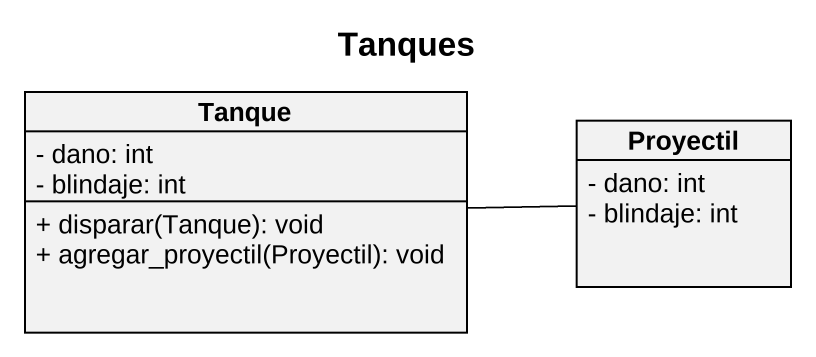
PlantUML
@startuml
title Tanques
hide circle
hide empty members
skinparam classAttributeIconSize 0
class Tanque {
  - dano: int
  - blindaje: int
  + disparar(Tanque): void
  + agregar_proyectil(Proyectil): void
}
class Proyectil {
  - dano: int
  - blindaje: int
}
Proyectil -left- Tanque
@enduml
